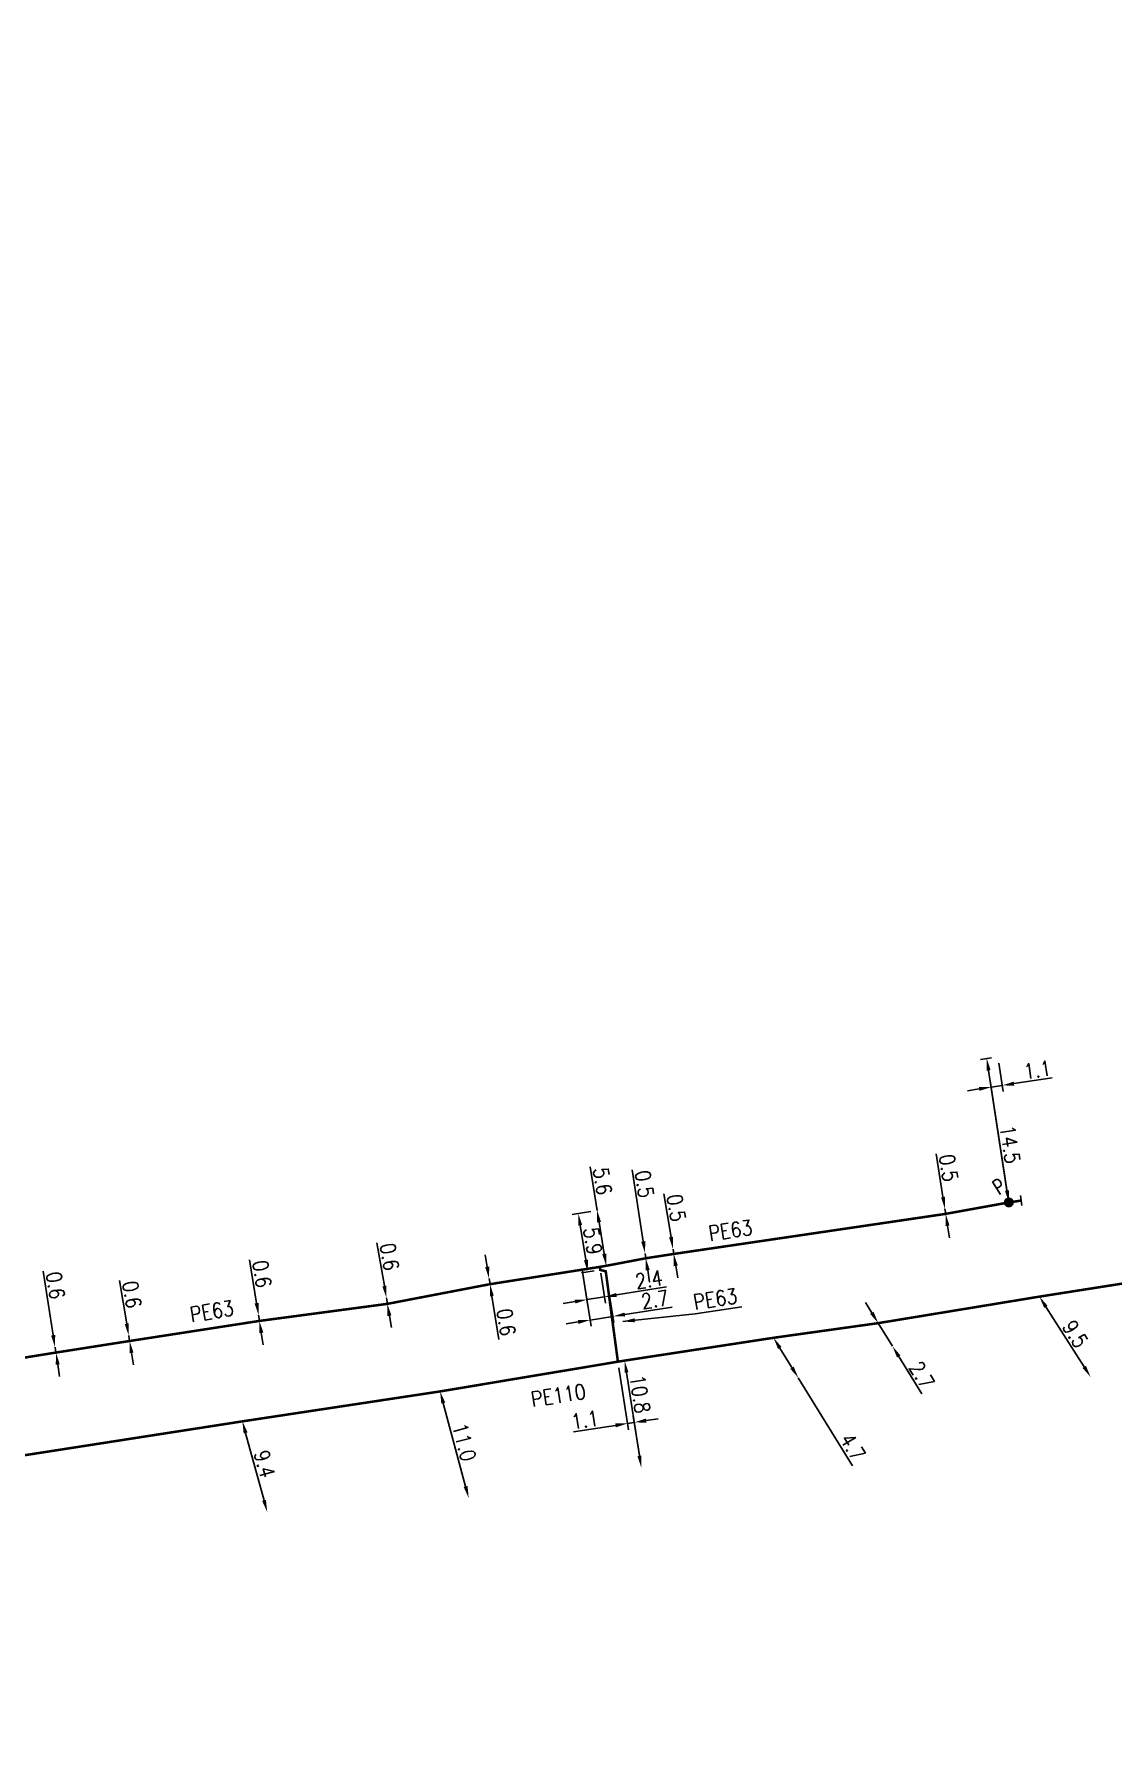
# Model space of a CAD drawing. Header units: millimetres. Extents: x 150998 to 151977, y 126997 to 128005.
# Drawn here: x 151395.5 to 151502.9, y 127612.1 to 127782.5 of the extents above; entities that cross this region are included whole.
import ezdxf
from ezdxf.enums import TextEntityAlignment as Align

# ---------------------------------------------------------------- set-up
doc = ezdxf.new("R2010")
doc.units = ezdxf.units.MM
doc.header["$PDMODE"] = 34
doc.linetypes.add('L_100_PE', pattern=[14, 10, -1.5, 1, -1.5])
doc.layers.get('0').update_dxf_attribs({"linetype": 'CONTINUOUS'})
doc.layers.get('DEFPOINTS').update_dxf_attribs({"linetype": 'CONTINUOUS'})
for name, color, linetype in [('L_140', 3, 'CONTINUOUS'), ('L_300', 7, 'CONTINUOUS'), ('L_340', 7, 'CONTINUOUS')]:
    doc.layers.add(name, color=color, linetype=linetype)
doc.styles.add('G_ROMANS', font='ROMANS.SHX', dxfattribs={"width": 0.75})
doc.styles.get("Standard").update_dxf_attribs({"font": 'romans.shx', "width": 0.85})
doc.dimstyles.get("Standard").update_dxf_attribs({"dimtxt": 1.5, "dimasz": 1.2, "dimexe": 0.625, "dimexo": 0.625, "dimgap": 0.25, "dimtad": 1, "dimdec": 1, "dimzin": 0, "dimdsep": 46, "dimtxsty": 'Standard', "dimcen": -0.5, "dimadec": 0, "dimazin": 0, "dimtfac": 1, "dimtdec": 1, "dimtmove": 0, "dimatfit": 3, "dimfxl": 0, "dimtolj": 1, "dimtzin": 0, "dimarcsym": 0})

# ---------------------------------------------------------------- blocks, each defined once
blk = doc.blocks.new('*D9')
at = {"layer": 'DEFPOINTS', "color": 0, "linetype": 'Continuous', "transparency": 16777216}
for p in [(151435.9, 127647.33), (151435.9, 127647.33), (151438.75, 127636.71)]:
    blk.add_point(p, dxfattribs=at)
at = {"layer": 'L_140', "color": 0, "linetype": 'Continuous', "lineweight": -2, "transparency": 16777216}
blk.add_line((151438.44, 127637.86), (151436.21, 127646.17), dxfattribs=at)
at = {"layer": 'L_140', "color": 0, "linetype": 'Continuous', "transparency": 16777216}
for points in [[(151436.41, 127646.22), (151436.02, 127646.12), (151435.9, 127647.33)], [(151438.63, 127637.92), (151438.25, 127637.81), (151438.75, 127636.71)]]:
    blk.add_solid(points, dxfattribs=at)
at = {"layer": 'L_140', "color": 0, "linetype": 'Continuous', "transparency": 16777216, "insert": (151438.29, 127642.28), "char_height": 1.5, "attachment_point": 5, "rotation": 284.9908}
blk.add_mtext('\\A1;11.0', dxfattribs=at)
blk = doc.blocks.new('*D10')
at = {"layer": 'DEFPOINTS', "color": 0, "linetype": 'Continuous', "transparency": 16777216}
for p in [(151469.11, 127652.67), (151469.11, 127652.67), (151471.58, 127648.68)]:
    blk.add_point(p, dxfattribs=at)
at = {"layer": 'L_140', "color": 0, "linetype": 'Continuous', "lineweight": -2, "transparency": 16777216}
for p, q in [((151469.74, 127651.65), (151470.95, 127649.7)), ((151471.58, 127648.68), (151476.99, 127639.93))]:
    blk.add_line(p, q, dxfattribs=at)
at = {"layer": 'L_140', "color": 0, "linetype": 'Continuous', "transparency": 16777216}
for points in [[(151469.91, 127651.76), (151469.57, 127651.55), (151469.11, 127652.67)], [(151471.12, 127649.8), (151470.78, 127649.59), (151471.58, 127648.68)]]:
    blk.add_solid(points, dxfattribs=at)
at = {"layer": 'L_140', "color": 0, "linetype": 'Continuous', "transparency": 16777216, "insert": (151477.01, 127641.8), "char_height": 1.5, "attachment_point": 5, "rotation": 301.727}
blk.add_mtext('\\A1;4.7', dxfattribs=at)
blk = doc.blocks.new('*D11')
at = {"layer": 'DEFPOINTS', "color": 0, "linetype": 'Continuous', "transparency": 16777216}
for p in [(151479.54, 127654.13), (151479.54, 127654.13), (151480.96, 127651.83)]:
    blk.add_point(p, dxfattribs=at)
at = {"layer": 'L_140', "color": 0, "linetype": 'Continuous', "lineweight": -2, "transparency": 16777216}
for p, q in [((151478.91, 127655.16), (151478.28, 127656.18)), ((151479.54, 127654.13), (151480.96, 127651.83)), ((151481.58, 127650.81), (151483.87, 127647.09))]:
    blk.add_line(p, q, dxfattribs=at)
at = {"layer": 'L_140', "color": 0, "linetype": 'Continuous', "transparency": 16777216}
for points in [[(151479.08, 127655.26), (151478.74, 127655.05), (151479.54, 127654.13)], [(151481.75, 127650.92), (151481.41, 127650.71), (151480.96, 127651.83)]]:
    blk.add_solid(points, dxfattribs=at)
at = {"layer": 'L_140', "color": 0, "linetype": 'Continuous', "transparency": 16777216, "insert": (151483.89, 127648.96), "char_height": 1.5, "attachment_point": 5, "rotation": 301.577}
blk.add_mtext('\\A1;2.7', dxfattribs=at)
blk = doc.blocks.new('*D15')
at = {"layer": 'DEFPOINTS', "color": 0, "linetype": 'Continuous', "transparency": 16777216}
for p in [(151416.21, 127644.35), (151416.21, 127644.35), (151418.68, 127635.32)]:
    blk.add_point(p, dxfattribs=at)
at = {"layer": 'L_140', "color": 0, "linetype": 'Continuous', "lineweight": -2, "transparency": 16777216}
blk.add_line((151418.36, 127636.48), (151416.53, 127643.19), dxfattribs=at)
at = {"layer": 'L_140', "color": 0, "linetype": 'Continuous', "transparency": 16777216}
for points in [[(151416.72, 127643.25), (151416.33, 127643.14), (151416.21, 127644.35)], [(151418.55, 127636.53), (151418.17, 127636.43), (151418.68, 127635.32)]]:
    blk.add_solid(points, dxfattribs=at)
at = {"layer": 'L_140', "color": 0, "linetype": 'Continuous', "transparency": 16777216, "insert": (151418.41, 127640.1), "char_height": 1.5, "attachment_point": 5, "rotation": 285.2906}
blk.add_mtext('\\A1;9.4', dxfattribs=at)
blk = doc.blocks.new('*D17')
at = {"layer": 'DEFPOINTS', "color": 0, "linetype": 'Continuous', "transparency": 16777216}
for p in [(151495.6, 127656.77), (151495.6, 127656.77), (151500.7, 127648.76)]:
    blk.add_point(p, dxfattribs=at)
at = {"layer": 'L_140', "color": 0, "linetype": 'Continuous', "lineweight": -2, "transparency": 16777216}
blk.add_line((151500.06, 127649.78), (151496.24, 127655.76), dxfattribs=at)
at = {"layer": 'L_140', "color": 0, "linetype": 'Continuous', "transparency": 16777216}
for points in [[(151496.41, 127655.86), (151496.07, 127655.65), (151495.6, 127656.77)], [(151500.23, 127649.88), (151499.89, 127649.67), (151500.7, 127648.76)]]:
    blk.add_solid(points, dxfattribs=at)
at = {"layer": 'L_140', "color": 0, "linetype": 'Continuous', "transparency": 16777216, "insert": (151499.16, 127653.05), "char_height": 1.5, "attachment_point": 5, "rotation": 302.5449}
blk.add_mtext('\\A1;9.5', dxfattribs=at)
blk = doc.blocks.new('*D455')
at = {"layer": 'DEFPOINTS', "color": 0, "linetype": 'Continuous', "transparency": 16777216}
for p in [(151486.18, 127665.5), (151486.18, 127665.5), (151486.26, 127665.01)]:
    blk.add_point(p, dxfattribs=at)
at = {"layer": 'L_140', "color": 0, "linetype": 'Continuous', "lineweight": -2, "transparency": 16777216}
for p, q in [((151485.99, 127666.69), (151485.32, 127671)), ((151486.26, 127665.01), (151486.18, 127665.5)), ((151486.8, 127665.6), (151486.8, 127665.6)), ((151486.44, 127663.82), (151486.63, 127662.63))]:
    blk.add_line(p, q, dxfattribs=at)
at = {"layer": 'L_140', "color": 0, "linetype": 'Continuous', "transparency": 16777216}
for points in [[(151486.19, 127666.72), (151485.8, 127666.65), (151486.18, 127665.5)], [(151486.64, 127663.85), (151486.24, 127663.79), (151486.26, 127665.01)]]:
    blk.add_solid(points, dxfattribs=at)
at = {"layer": 'L_140', "color": 0, "linetype": 'Continuous', "transparency": 16777216, "insert": (151486.55, 127669.59), "char_height": 1.5, "attachment_point": 5, "rotation": 278.8737}
blk.add_mtext('\\A1;0.5', dxfattribs=at)
blk = doc.blocks.new('*D456')
at = {"layer": 'DEFPOINTS', "color": 0, "linetype": 'Continuous', "transparency": 16777216}
for p in [(151459.1, 127661.51), (151459.1, 127661.51), (151459.18, 127661.02)]:
    blk.add_point(p, dxfattribs=at)
at = {"layer": 'L_140', "color": 0, "linetype": 'Continuous', "lineweight": -2, "transparency": 16777216}
for p, q in [((151458.9, 127662.7), (151458.19, 127667.01)), ((151459.18, 127661.02), (151459.1, 127661.51)), ((151459.38, 127659.84), (151459.57, 127658.65))]:
    blk.add_line(p, q, dxfattribs=at)
at = {"layer": 'L_140', "color": 0, "linetype": 'Continuous', "transparency": 16777216}
for points in [[(151459.1, 127662.73), (151458.7, 127662.67), (151459.1, 127661.51)], [(151459.57, 127659.87), (151459.18, 127659.8), (151459.18, 127661.02)]]:
    blk.add_solid(points, dxfattribs=at)
at = {"layer": 'L_140', "color": 0, "linetype": 'Continuous', "transparency": 16777216, "insert": (151459.43, 127665.61), "char_height": 1.5, "attachment_point": 5, "rotation": 279.4026}
blk.add_mtext('\\A1;0.5', dxfattribs=at)
blk = doc.blocks.new('*D457')
at = {"layer": 'DEFPOINTS', "color": 0, "linetype": 'Continuous', "transparency": 16777216}
for p in [(151456.32, 127661.08), (151456.32, 127661.08), (151456.39, 127660.59)]:
    blk.add_point(p, dxfattribs=at)
at = {"layer": 'L_140', "color": 0, "linetype": 'Continuous', "lineweight": -2, "transparency": 16777216}
for p, q in [((151456.13, 127662.27), (151455.02, 127669.39)), ((151455.7, 127660.99), (151455.7, 127660.99)), ((151455.78, 127660.49), (151455.78, 127660.49)), ((151456.39, 127660.59), (151456.32, 127661.08)), ((151456.58, 127659.4), (151456.76, 127658.22))]:
    blk.add_line(p, q, dxfattribs=at)
at = {"layer": 'L_140', "color": 0, "linetype": 'Continuous', "transparency": 16777216}
for points in [[(151456.33, 127662.3), (151455.93, 127662.24), (151456.32, 127661.08)], [(151456.78, 127659.43), (151456.38, 127659.37), (151456.39, 127660.59)]]:
    blk.add_solid(points, dxfattribs=at)
at = {"layer": 'L_140', "color": 0, "linetype": 'Continuous', "transparency": 16777216, "insert": (151456.25, 127667.98), "char_height": 1.5, "attachment_point": 5, "rotation": 278.8529}
blk.add_mtext('\\A1;0.5', dxfattribs=at)
blk = doc.blocks.new('*D458')
at = {"layer": 'DEFPOINTS', "color": 0, "linetype": 'Continuous', "transparency": 16777216}
for p in [(151451.54, 127665.36), (151451.54, 127665.36), (151452.45, 127659.84)]:
    blk.add_point(p, dxfattribs=at)
at = {"layer": 'L_140', "color": 0, "linetype": 'Continuous', "lineweight": -2, "transparency": 16777216}
for p, q in [((151451.54, 127665.36), (151450.84, 127669.68)), ((151452.25, 127661.02), (151451.74, 127664.18))]:
    blk.add_line(p, q, dxfattribs=at)
at = {"layer": 'L_140', "color": 0, "linetype": 'Continuous', "transparency": 16777216}
for points in [[(151451.93, 127664.21), (151451.54, 127664.15), (151451.54, 127665.36)], [(151452.45, 127661.05), (151452.05, 127660.99), (151452.45, 127659.84)]]:
    blk.add_solid(points, dxfattribs=at)
at = {"layer": 'L_140', "color": 0, "linetype": 'Continuous', "transparency": 16777216, "insert": (151452.08, 127668.27), "char_height": 1.5, "attachment_point": 5, "rotation": 279.2697}
blk.add_mtext('\\A1;5.6', dxfattribs=at)
blk = doc.blocks.new('*D459')
at = {"layer": 'DEFPOINTS', "color": 0, "linetype": 'Continuous', "transparency": 16777216}
for p in [(151449.95, 127660.05), (151451.8, 127659.73), (151450.52, 127656.47)]:
    blk.add_point(p, dxfattribs=at)
at = {"layer": 'L_140', "color": 0, "linetype": 'Continuous', "lineweight": -2, "transparency": 16777216}
for p, q in [((151450.05, 127659.43), (151450.62, 127655.85)), ((151451.9, 127659.11), (151452.37, 127656.13)), ((151449.34, 127656.28), (151448.15, 127656.1)), ((151450.52, 127656.47), (151452.27, 127656.75)), ((151453.46, 127656.94), (151458.45, 127657.73))]:
    blk.add_line(p, q, dxfattribs=at)
at = {"layer": 'L_140', "color": 0, "linetype": 'Continuous', "transparency": 16777216}
for points in [[(151449.3, 127656.48), (151449.37, 127656.09), (151450.52, 127656.47)], [(151453.43, 127657.13), (151453.49, 127656.74), (151452.27, 127656.75)]]:
    blk.add_solid(points, dxfattribs=at)
at = {"layer": 'L_140', "color": 0, "linetype": 'Continuous', "transparency": 16777216, "insert": (151456.7, 127658.46), "char_height": 1.5, "attachment_point": 5, "rotation": 8.9973}
blk.add_mtext('\\A1;2.4', dxfattribs=at)
blk = doc.blocks.new('*D460')
at = {"layer": 'DEFPOINTS', "color": 0, "linetype": 'Continuous', "transparency": 16777216}
for p in [(151449.66, 127665.06), (151451.54, 127665.36), (151451.85, 127659.43)]:
    blk.add_point(p, dxfattribs=at)
at = {"layer": 'L_140', "color": 0, "linetype": 'Continuous', "lineweight": -2, "transparency": 16777216}
for p, q in [((151450.93, 127665.26), (151449.04, 127664.96)), ((151450.42, 127660.42), (151449.85, 127663.87)), ((151451.23, 127659.33), (151450, 127659.13))]:
    blk.add_line(p, q, dxfattribs=at)
at = {"layer": 'L_140', "color": 0, "linetype": 'Continuous', "transparency": 16777216}
for points in [[(151450.05, 127663.9), (151449.66, 127663.84), (151449.66, 127665.06)], [(151450.62, 127660.45), (151450.22, 127660.39), (151450.61, 127659.23)]]:
    blk.add_solid(points, dxfattribs=at)
at = {"layer": 'L_140', "color": 0, "linetype": 'Continuous', "transparency": 16777216, "insert": (151451.12, 127662.31), "char_height": 1.5, "attachment_point": 5, "rotation": 279.2697}
blk.add_mtext('\\A1;5.9', dxfattribs=at)
blk = doc.blocks.new('*D461')
at = {"layer": 'DEFPOINTS', "color": 0, "linetype": 'Continuous', "transparency": 16777216}
for p in [(151449.95, 127660.05), (151452.4, 127659.29), (151450.84, 127654.44)]:
    blk.add_point(p, dxfattribs=at)
at = {"layer": 'L_140', "color": 0, "linetype": 'Continuous', "lineweight": -2, "transparency": 16777216}
for p, q in [((151450.05, 127659.43), (151450.94, 127653.82)), ((151452.49, 127658.67), (151453.21, 127654.18)), ((151450.84, 127654.44), (151453.11, 127654.8)), ((151454.29, 127654.99), (151459.01, 127655.73)), ((151449.66, 127654.25), (151448.47, 127654.06))]:
    blk.add_line(p, q, dxfattribs=at)
at = {"layer": 'L_140', "color": 0, "linetype": 'Continuous', "transparency": 16777216}
for points in [[(151449.63, 127654.45), (151449.69, 127654.05), (151450.84, 127654.44)], [(151454.26, 127655.18), (151454.32, 127654.79), (151453.11, 127654.8)]]:
    blk.add_solid(points, dxfattribs=at)
at = {"layer": 'L_140', "color": 0, "linetype": 'Continuous', "transparency": 16777216, "insert": (151457.29, 127656.47), "char_height": 1.5, "attachment_point": 5, "rotation": 8.9973}
blk.add_mtext('\\A1;2.7', dxfattribs=at)
blk = doc.blocks.new('*D462')
at = {"layer": 'DEFPOINTS', "color": 0, "linetype": 'Continuous', "transparency": 16777216}
for p in [(151440.78, 127658.56), (151440.78, 127658.56), (151440.87, 127658.01)]:
    blk.add_point(p, dxfattribs=at)
at = {"layer": 'L_140', "color": 0, "linetype": 'Continuous', "lineweight": -2, "transparency": 16777216}
for p, q in [((151440.59, 127659.74), (151440.4, 127660.93)), ((151440.78, 127658.56), (151440.87, 127658.01)), ((151441.05, 127656.83), (151441.74, 127652.51))]:
    blk.add_line(p, q, dxfattribs=at)
at = {"layer": 'L_140', "color": 0, "linetype": 'Continuous', "transparency": 16777216}
for points in [[(151440.79, 127659.77), (151440.39, 127659.71), (151440.78, 127658.56)], [(151441.25, 127656.86), (151440.86, 127656.8), (151440.87, 127658.01)]]:
    blk.add_solid(points, dxfattribs=at)
at = {"layer": 'L_140', "color": 0, "linetype": 'Continuous', "transparency": 16777216, "insert": (151442.48, 127654.23), "char_height": 1.5, "attachment_point": 5, "rotation": 278.9973}
blk.add_mtext('\\A1;0.6', dxfattribs=at)
blk = doc.blocks.new('*D463')
at = {"layer": 'DEFPOINTS', "color": 0, "linetype": 'Continuous', "transparency": 16777216}
for p in [(151430.55, 127656.64), (151430.55, 127656.64), (151430.65, 127656.05)]:
    blk.add_point(p, dxfattribs=at)
at = {"layer": 'L_140', "color": 0, "linetype": 'Continuous', "lineweight": -2, "transparency": 16777216}
for p, q in [((151430.35, 127657.83), (151429.61, 127662.14)), ((151430.65, 127656.05), (151430.55, 127656.64)), ((151430.85, 127654.87), (151431.05, 127653.69))]:
    blk.add_line(p, q, dxfattribs=at)
at = {"layer": 'L_140', "color": 0, "linetype": 'Continuous', "transparency": 16777216}
for points in [[(151430.54, 127657.86), (151430.15, 127657.79), (151430.55, 127656.64)], [(151431.05, 127654.9), (151430.65, 127654.84), (151430.65, 127656.05)]]:
    blk.add_solid(points, dxfattribs=at)
at = {"layer": 'L_140', "color": 0, "linetype": 'Continuous', "transparency": 16777216, "insert": (151430.86, 127660.74), "char_height": 1.5, "attachment_point": 5, "rotation": 279.6973}
blk.add_mtext('\\A1;0.6', dxfattribs=at)
blk = doc.blocks.new('*D464')
at = {"layer": 'DEFPOINTS', "color": 0, "linetype": 'Continuous', "transparency": 16777216}
for p in [(151417.81, 127654.94), (151417.81, 127654.94), (151417.9, 127654.35)]:
    blk.add_point(p, dxfattribs=at)
at = {"layer": 'L_140', "color": 0, "linetype": 'Continuous', "lineweight": -2, "transparency": 16777216}
for p, q in [((151417.62, 127656.12), (151416.93, 127660.44)), ((151417.9, 127654.35), (151417.81, 127654.94)), ((151418.09, 127653.16), (151418.28, 127651.98))]:
    blk.add_line(p, q, dxfattribs=at)
at = {"layer": 'L_140', "color": 0, "linetype": 'Continuous', "transparency": 16777216}
for points in [[(151417.82, 127656.15), (151417.42, 127656.09), (151417.81, 127654.94)], [(151418.29, 127653.19), (151417.9, 127653.13), (151417.9, 127654.35)]]:
    blk.add_solid(points, dxfattribs=at)
at = {"layer": 'L_140', "color": 0, "linetype": 'Continuous', "transparency": 16777216, "insert": (151418.16, 127659.03), "char_height": 1.5, "attachment_point": 5, "rotation": 279.1046}
blk.add_mtext('\\A1;0.6', dxfattribs=at)
blk = doc.blocks.new('*D465')
at = {"layer": 'DEFPOINTS', "color": 0, "linetype": 'Continuous', "transparency": 16777216}
for p in [(151404.88, 127652.89), (151404.88, 127652.89), (151404.97, 127652.35)]:
    blk.add_point(p, dxfattribs=at)
at = {"layer": 'L_140', "color": 0, "linetype": 'Continuous', "lineweight": -2, "transparency": 16777216}
for p, q in [((151404.68, 127654.07), (151403.96, 127658.38)), ((151404.97, 127652.35), (151404.88, 127652.89)), ((151405.17, 127651.16), (151405.36, 127649.98))]:
    blk.add_line(p, q, dxfattribs=at)
at = {"layer": 'L_140', "color": 0, "linetype": 'Continuous', "transparency": 16777216}
for points in [[(151404.88, 127654.11), (151404.48, 127654.04), (151404.88, 127652.89)], [(151405.36, 127651.2), (151404.97, 127651.13), (151404.97, 127652.35)]]:
    blk.add_solid(points, dxfattribs=at)
at = {"layer": 'L_140', "color": 0, "linetype": 'Continuous', "transparency": 16777216, "insert": (151405.21, 127656.98), "char_height": 1.5, "attachment_point": 5, "rotation": 279.4706}
blk.add_mtext('\\A1;0.6', dxfattribs=at)
blk = doc.blocks.new('*D466')
at = {"layer": 'DEFPOINTS', "color": 0, "linetype": 'Continuous', "transparency": 16777216}
for p in [(151397.54, 127651.74), (151397.54, 127651.74), (151397.63, 127651.2)]:
    blk.add_point(p, dxfattribs=at)
at = {"layer": 'L_140', "color": 0, "linetype": 'Continuous', "lineweight": -2, "transparency": 16777216}
for p, q in [((151397.36, 127652.92), (151396.36, 127659.3)), ((151396.93, 127651.64), (151396.93, 127651.64)), ((151397.01, 127651.1), (151397.01, 127651.1)), ((151397.63, 127651.2), (151397.54, 127651.74)), ((151397.81, 127650.01), (151398, 127648.82))]:
    blk.add_line(p, q, dxfattribs=at)
at = {"layer": 'L_140', "color": 0, "linetype": 'Continuous', "transparency": 16777216}
for points in [[(151397.56, 127652.95), (151397.16, 127652.89), (151397.54, 127651.74)], [(151398.01, 127650.04), (151397.62, 127649.98), (151397.63, 127651.2)]]:
    blk.add_solid(points, dxfattribs=at)
at = {"layer": 'L_140', "color": 0, "linetype": 'Continuous', "transparency": 16777216, "insert": (151397.59, 127657.89), "char_height": 1.5, "attachment_point": 5, "rotation": 278.913}
blk.add_mtext('\\A1;0.6', dxfattribs=at)
blk = doc.blocks.new('L_340_07')
at = {"color": 0, "linetype": 'Continuous', "const_width": 0.25, "flags": 128}
blk.add_lwpolyline([(0, 0), (1.25, 0)], dxfattribs=at)
at = {"color": 0, "linetype": 'Continuous', "flags": 128}
blk.add_lwpolyline([(1.25, -0.5), (1.25, 0.5)], dxfattribs=at)
at = {"color": 0, "linetype": 'Continuous', "style": 'G_ROMANS', "width": 0.75, "flags": 3}
for tag, p in [('DEF_LEG', (0.72, -3.47)), ('DEF_COUP', (0.72, -5.97)), ('DEF_TYPE', (0.72, -8.47))]:
    blk.add_attdef(tag, text='', height=1.2, dxfattribs=at).set_placement(p, align=Align.MIDDLE)
blk = doc.blocks.new('*D516')
at = {"layer": 'DEFPOINTS', "color": 0, "linetype": 'Continuous', "transparency": 16777216}
for p in [(151490.36, 127680.48), (151491.44, 127680.65), (151492.55, 127666.15)]:
    blk.add_point(p, dxfattribs=at)
at = {"layer": 'L_300', "color": 0, "linetype": 'Continuous', "lineweight": -2, "transparency": 16777216}
for p, q in [((151490.83, 127680.55), (151489.74, 127680.39)), ((151492.36, 127667.34), (151490.54, 127679.3)), ((151491.93, 127666.05), (151491.93, 127666.05))]:
    blk.add_line(p, q, dxfattribs=at)
at = {"layer": 'L_300', "color": 0, "linetype": 'Continuous', "transparency": 16777216}
for points in [[(151490.73, 127679.33), (151490.34, 127679.27), (151490.36, 127680.48)], [(151492.56, 127667.37), (151492.17, 127667.31), (151492.55, 127666.15)]]:
    blk.add_solid(points, dxfattribs=at)
at = {"layer": 'L_300', "color": 0, "linetype": 'Continuous', "transparency": 16777216, "insert": (151492.67, 127671.93), "char_height": 1.5, "attachment_point": 5, "rotation": 278.6852}
blk.add_mtext('\\A1;14.5', dxfattribs=at)
blk = doc.blocks.new('*D517')
at = {"layer": 'DEFPOINTS', "color": 0, "linetype": 'Continuous', "transparency": 16777216}
for p in [(151491.44, 127680.65), (151491.88, 127677.8), (151492.55, 127666.15)]:
    blk.add_point(p, dxfattribs=at)
at = {"layer": 'L_300', "color": 0, "linetype": 'Continuous', "lineweight": -2, "transparency": 16777216}
for p, q in [((151491.54, 127680.03), (151491.97, 127677.18)), ((151492.45, 127666.77), (151490.7, 127678.25)), ((151493.06, 127677.98), (151496.85, 127678.56)), ((151489.6, 127677.45), (151488.42, 127677.27)), ((151490.79, 127677.63), (151491.88, 127677.8))]:
    blk.add_line(p, q, dxfattribs=at)
at = {"layer": 'L_300', "color": 0, "linetype": 'Continuous', "transparency": 16777216}
for points in [[(151489.57, 127677.65), (151489.63, 127677.26), (151490.79, 127677.63)], [(151493.03, 127678.18), (151493.09, 127677.78), (151491.88, 127677.8)]]:
    blk.add_solid(points, dxfattribs=at)
at = {"layer": 'L_300', "color": 0, "linetype": 'Continuous', "transparency": 16777216, "insert": (151495.4, 127679.35), "char_height": 1.5, "attachment_point": 5, "rotation": 8.6852}
blk.add_mtext('\\A1;1.1', dxfattribs=at)
blk = doc.blocks.new('L_300_12')
at = {"color": 0, "linetype": 'Continuous', "const_width": 0.497, "flags": 128}
blk.add_lwpolyline([(-0.25, 0, 1), (0.25, 0, 1)], format="xyb", close=True, dxfattribs=at)
at = {"color": 0, "linetype": 'Continuous', "style": 'G_ROMANS', "width": 0.75}
blk.add_text('P', height=1.5, dxfattribs=at).set_placement((0, 1.85), align=Align.MIDDLE)
at = {"color": 0, "linetype": 'Continuous', "style": 'G_ROMANS', "width": 0.75, "flags": 3}
for tag, p in [('DEF_LEG', (0, -5)), ('DEF_COUP', (0, -7.5)), ('DEF_TYPE', (0, -10))]:
    blk.add_attdef(tag, text='', height=1.2, dxfattribs=at).set_placement(p, align=Align.MIDDLE)
blk = doc.blocks.new('*D919')
at = {"layer": 'DEFPOINTS', "color": 0, "linetype": 'Continuous', "transparency": 16777216}
for p in [(151453.61, 127650.29), (151455.24, 127644.24), (151455.94, 127639.73)]:
    blk.add_point(p, dxfattribs=at)
at = {"layer": 'L_140', "color": 0, "linetype": 'Continuous', "lineweight": -2, "transparency": 16777216}
for p, q in [((151453.71, 127649.68), (151454.67, 127643.52)), ((151455.24, 127644.24), (151454.57, 127644.14)), ((151455.85, 127640.35), (151455.14, 127644.86)), ((151456.42, 127644.43), (151457.61, 127644.61)), ((151453.38, 127643.95), (151449.19, 127643.3))]:
    blk.add_line(p, q, dxfattribs=at)
at = {"layer": 'L_140', "color": 0, "linetype": 'Continuous', "transparency": 16777216}
for points in [[(151456.39, 127644.63), (151456.46, 127644.23), (151455.24, 127644.24)], [(151453.35, 127644.15), (151453.41, 127643.76), (151454.57, 127644.14)]]:
    blk.add_solid(points, dxfattribs=at)
at = {"layer": 'L_140', "color": 0, "linetype": 'Continuous', "transparency": 16777216, "insert": (151450.33, 127644.49), "char_height": 1.5, "attachment_point": 5, "rotation": 8.858}
blk.add_mtext('\\A1;1.1', dxfattribs=at)
blk = doc.blocks.new('*D920')
at = {"layer": 'DEFPOINTS', "color": 0, "linetype": 'Continuous', "transparency": 16777216}
for p in [(151454.28, 127650.4), (151455.94, 127639.73), (151455.94, 127639.73)]:
    blk.add_point(p, dxfattribs=at)
at = {"layer": 'L_140', "color": 0, "linetype": 'Continuous', "lineweight": -2, "transparency": 16777216}
blk.add_line((151454.46, 127649.22), (151455.76, 127640.92), dxfattribs=at)
at = {"layer": 'L_140', "color": 0, "linetype": 'Continuous', "transparency": 16777216}
for points in [[(151454.66, 127649.25), (151454.27, 127649.19), (151454.28, 127650.4)], [(151455.95, 127640.95), (151455.56, 127640.89), (151455.94, 127639.73)]]:
    blk.add_solid(points, dxfattribs=at)
at = {"layer": 'L_140', "color": 0, "linetype": 'Continuous', "transparency": 16777216, "insert": (151455.81, 127647.07), "char_height": 1.5, "attachment_point": 5, "rotation": 278.858}
blk.add_mtext('\\A1;10.8', dxfattribs=at)

msp = doc.modelspace()

# ---------------------------------------------------------------- linework, layer by layer
at = {"layer": 'L_140', "linetype": 'L_100_PE', "const_width": 0.25, "flags": 128}
msp.add_lwpolyline([(151492.55, 127666.15), (151486.26, 127665.01), (151459.18, 127661.02), (151456.39, 127660.59), (151452.45, 127659.84), (151451.8, 127659.73), (151440.87, 127658.01), (151430.65, 127656.05), (151417.9, 127654.35), (151404.97, 127652.35), (151397.63, 127651.2), (151384.82, 127649.14), (151383.97, 127649.05), (151381.57, 127650.23), (151380.99, 127650.73), (151380.57, 127652.61), (151380.49, 127652.98), (151380.45, 127653.56), (151380.38, 127654.3), (151379.93, 127659.07), (151379.07, 127663.48), (151379.07, 127663.48), (151378.27, 127669.06), (151375.67, 127684.57), (151373.86, 127694.12), (151370.49, 127714.9), (151367.84, 127729.85), (151366.23, 127739.48), (151364.74, 127747.92), (151362.72, 127759.94), (151360.59, 127772.29), (151359.99, 127772.81), (151359.81, 127773.89), (151360.03, 127774.65), (151357.25, 127792.12), (151354.34, 127809.17), (151353.58, 127812.98), (151350.39, 127832.1), (151349.95, 127832.55), (151349.82, 127833.37), (151350.11, 127833.95), (151347.97, 127846.2), (151347.97, 127846.2), (151348.59, 127846.81), (151348.42, 127847.82)], dxfattribs=at)
at = {"layer": 'L_140', "linetype": 'L_100_PE', "flags": 128}
for points in [[(151516.68, 127660.99, 0.25, 0.25, 0), (151516.51, 127660.89, 0.25, 0.25, -0.090446), (151512.08, 127659.36, 0.25, 0.25, 0), (151495.6, 127656.77, 0.25, 0.25, 0), (151479.54, 127654.13, 0.25, 0.25, 0), (151469.11, 127652.67, 0.25, 0.25, 0), (151454.28, 127650.4, 0.25, 0.25, 0), (151454.28, 127650.4, 0.25, 0.25, 0), (151454.28, 127650.4, 0.25, 0.25, 0), (151453.61, 127650.29, 0.25, 0.25, 0), (151435.9, 127647.33, 0.25, 0.25, 0), (151416.21, 127644.35, 0.25, 0.25, 0), (151391.51, 127640.51, 0.25, 0.25, 0), (151382.91, 127639.17, 0.25, 0.25, 0), (151377.19, 127638.58, 0.25, 0.25, 0), (151359.36, 127635.83, 0.25, 0.25, 0), (151338.64, 127632.47, 0.25, 0.25, 0), (151323.75, 127630.25, 0.25, 0.25, 0), (151308.49, 127627.89, 0.25, 0.25, 0), (151303.54, 127626.81, 0.25, 0.25, 0), (151293.95, 127625.24, 0.25, 0.25, 0), (151278.87, 127622.83, 0.25, 0.25, 0), (151262.78, 127620.58, 0.25, 0.25, 0), (151253.1, 127618.84, 0.25, 0.25, 0), (151245.63, 127617.73, 0.25, 0.25, 0), (151233.77, 127615.78, 0.25, 0.25, 0), (151222.33, 127614, 0.25, 0.25, 0), (151216.06, 127613.14, 0.25, 0.25, 0), (151210.54, 127612.27, 0, 0, 0)], [(151453.61, 127650.29, 0.25, 0.25, 0), (151452.4, 127659.29, 0.25, 0.25, 0), (151451.85, 127659.43, 0.25, 0.25, 0), (151451.8, 127659.73, 0, 0, 0)]]:
    msp.add_lwpolyline(points, format="xyseb", dxfattribs=at)

# ---------------------------------------------------------------- block references
at = {"layer": 'L_300', "rotation": 31.54987885237388}
msp.add_blockref('L_300_12', (151492.55, 127666.15), dxfattribs=at)
at = {"layer": 'L_340', "rotation": 8.43745717656905}
msp.add_blockref('L_340_07', (151492.55, 127666.15), dxfattribs=at)

# ---------------------------------------------------------------- texts
at = {"layer": 'L_140', "linetype": 'Continuous', "width": 0.85}
msp.add_text('PE110', height=1.5, rotation=8.873, dxfattribs=at).set_placement((151445.1, 127645.78))
at = {"layer": 'L_140', "linetype": 'Continuous', "char_height": 1.5, "attachment_point": 1}
for s, insert, rotation in [('PE63', (151462.55, 127663.79), 8.4375), ('PE63', (151410.89, 127655.7), 9.3606), ('\\A1;PE63', (151461.04, 127656.94), 8.9297)]:
    msp.add_mtext(s, dxfattribs=dict(at, insert=insert, rotation=rotation))

# ---------------------------------------------------------------- dimensions: what is measured, and where the dimension line sits
at = {"layer": 'L_140', "linetype": 'Continuous'}
for base, p1, p2, angle, picture, middle, dimtype in [((151451.54, 127665.36), (151452.45, 127659.84), (151451.54, 127665.36), 279.2697, '*D458', (151451.09, 127668.11), 160), ((151486.18, 127665.5), (151486.26, 127665.01), (151486.18, 127665.5), 278.8737, '*D455', (151485.56, 127669.44), 160), ((151456.32, 127661.08), (151456.39, 127660.59), (151456.32, 127661.08), 278.8529, '*D457', (151455.27, 127667.82), 160), ((151459.1, 127661.51), (151459.18, 127661.02), (151459.1, 127661.51), 279.4026, '*D456', (151458.45, 127665.45), 160), ((151449.66, 127665.06), (151451.85, 127659.43), (151451.54, 127665.36), 279.2697, '*D460', (151450.14, 127662.14), 160), ((151430.55, 127656.64), (151430.65, 127656.05), (151430.55, 127656.64), 279.6973, '*D463', (151429.88, 127660.57), 160), ((151417.81, 127654.94), (151417.9, 127654.35), (151417.81, 127654.94), 279.1046, '*D464', (151417.18, 127658.87), 160), ((151440.78, 127658.56), (151440.87, 127658.01), (151440.78, 127658.56), 278.9973, '*D462', (151441.49, 127654.08), 160), ((151397.54, 127651.74), (151397.63, 127651.2), (151397.54, 127651.74), 278.913, '*D466', (151396.6, 127657.73), 160), ((151404.8779, 127652.8887), (151404.9684, 127652.3462), (151404.8779, 127652.8887), 279.4706, '*D465', (151404.2221, 127656.8201), 160), ((151479.54, 127654.13), (151480.96, 127651.83), (151479.54, 127654.13), 121.577, '*D11', (151483.04, 127648.44), 161), ((151469.11, 127652.67), (151471.58, 127648.68), (151469.11, 127652.67), 121.727, '*D10', (151476.16, 127641.27), 161), ((151455.94, 127639.73), (151454.28, 127650.4), (151455.94, 127639.73), 98.858, '*D920', (151454.82, 127646.92), 160), ((151435.9, 127647.33), (151438.75, 127636.71), (151435.9, 127647.33), 104.9908, '*D9', (151437.33, 127642.02), 161), ((151416.21, 127644.35), (151418.68, 127635.32), (151416.21, 127644.35), 105.2906, '*D15', (151417.44, 127639.84), 161)]:
    dim = msp.add_linear_dim(base=base, p1=p1, p2=p2, angle=angle, dimstyle='Standard', dxfattribs=at)
    dim.commit()
    dim.dimension.update_dxf_attribs({"geometry": picture, "text_midpoint": middle, "dimtype": dimtype})
for base, p1, p2, angle, text, picture, middle in [((151450.52, 127656.47), (151451.8, 127659.73), (151449.95, 127660.05), 8.9973, '2.4', '*D459', (151456.86, 127657.47)), ((151450.84, 127654.44), (151452.4, 127659.29), (151449.95, 127660.05), 8.9973, '2.7', '*D461', (151457.45, 127655.48)), ((151455.24, 127644.24), (151453.61, 127650.29), (151455.94, 127639.73), 188.858, '1.1', '*D919', (151450.48, 127643.5))]:
    dim = msp.add_linear_dim(base=base, p1=p1, p2=p2, angle=angle, text=text, dimstyle='Standard', dxfattribs=at)
    dim.commit()
    dim.dimension.update_dxf_attribs({"geometry": picture, "text_midpoint": middle, "dimtype": 160})
dim = msp.add_linear_dim(base=(151495.6, 127656.77), p1=(151500.7, 127648.76), p2=(151495.6, 127656.77), angle=122.5449, dimstyle='Standard', override={"dimse1": 1}, dxfattribs=at)
dim.commit()
dim.dimension.update_dxf_attribs({"geometry": '*D17', "text_midpoint": (151498.31, 127652.51), "dimtype": 161})
at = {"layer": 'L_300', "linetype": 'Continuous'}
for base, angle, picture, middle in [((151491.88, 127677.8), 188.6852, '*D517', (151495.55, 127678.36)), ((151490.36, 127680.48), 278.6852, '*D516', (151491.69, 127671.78))]:
    dim = msp.add_linear_dim(base=base, p1=(151492.55, 127666.15), p2=(151491.44, 127680.65), angle=angle, dimstyle='Standard', dxfattribs=at)
    dim.commit()
    dim.dimension.update_dxf_attribs({"geometry": picture, "text_midpoint": middle, "dimtype": 160})

# ---------------------------------------------------------------- leaders
at = {"layer": 'L_140', "linetype": 'Continuous', "annotation_type": 0, "has_hookline": 1, "hookline_direction": 0, "text_width": 4.43, "horizontal_direction": (0.987879, 0.155223, 0)}
msp.add_leader([(151454.09, 127654.29), (151461.32, 127655.04)], dimstyle='Standard', dxfattribs=at)

doc.saveas('drawing.dxf')
